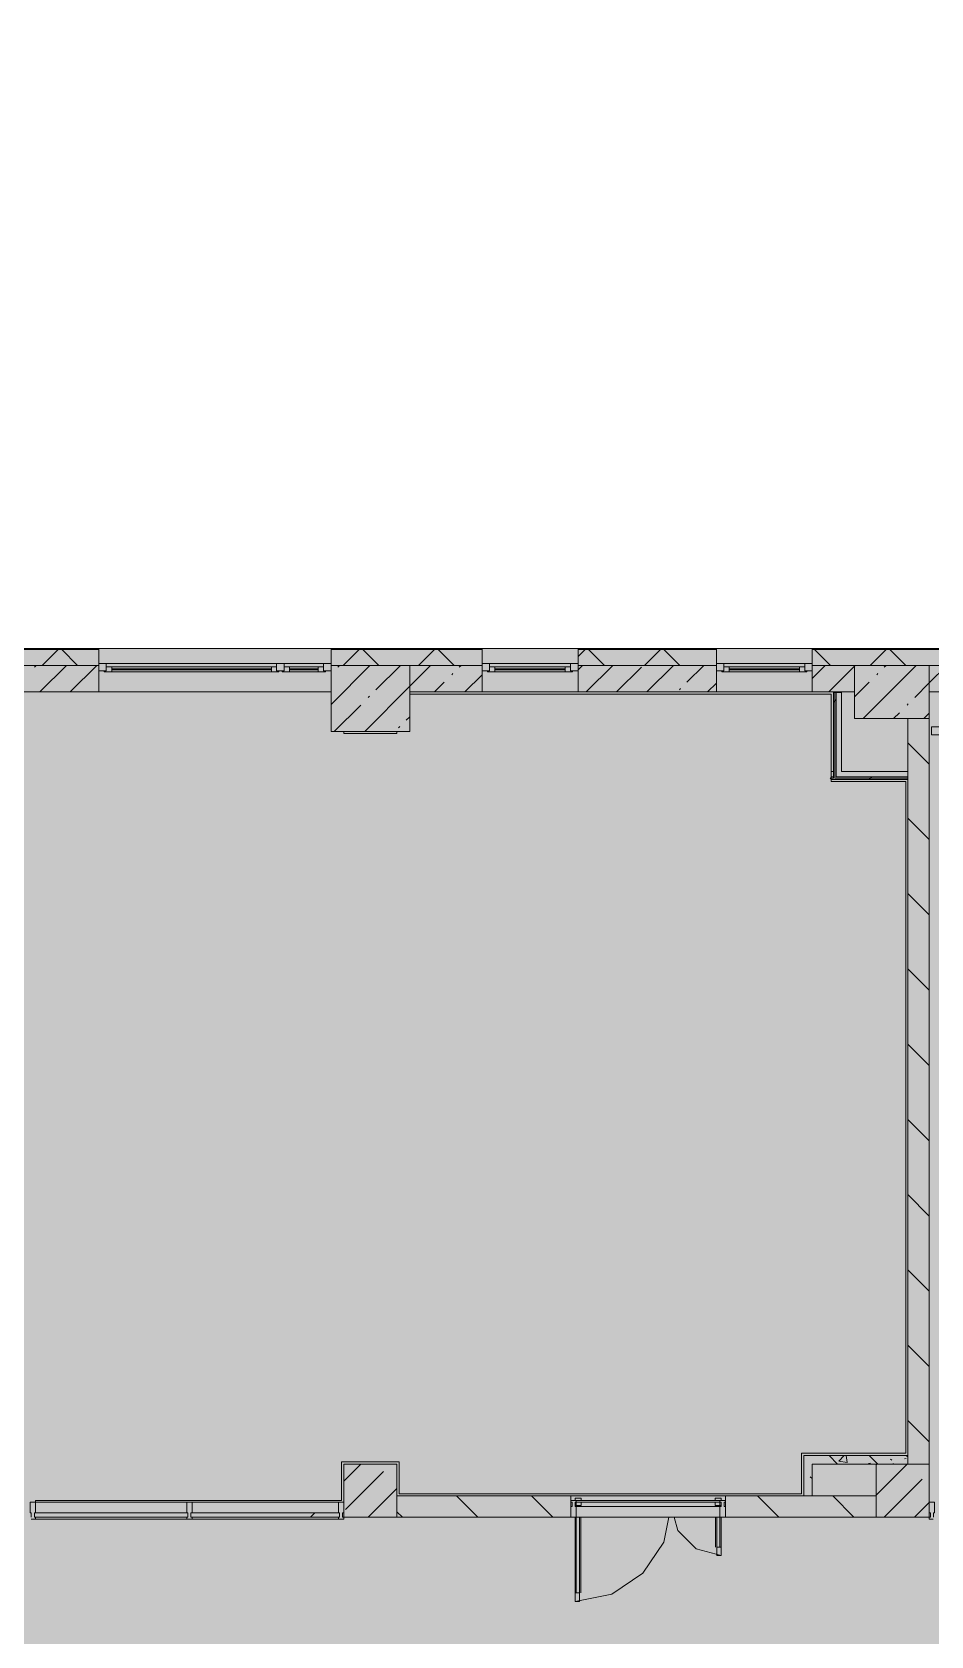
# Model space of a CAD drawing. Header units: millimetres. Extents: x -3817 to 677485, y -22715 to 103890.
# Drawn here: x 17789.2 to 17855.7, y -19507.1 to -19388.5 of the extents above; entities that cross this region are included whole.
import ezdxf

# ---------------------------------------------------------------- set-up
doc = ezdxf.new("R2010")
doc.units = ezdxf.units.MM
doc.layers.add('PDF _Геометрия', color=7, linetype='Continuous', true_color=0x1d1d1d)
doc.layers.add('PDF _Сплошная заливка', color=7, linetype='Continuous', true_color=0xffffff)

msp = doc.modelspace()

# ---------------------------------------------------------------- hatches: boundary and pattern name
at = {"layer": 'PDF _Сплошная заливка', "true_color": 0xd9d9d9, "transparency": 33554559}
for points in [[(17936.19, -19605.9), (17967.27, -19605.9), (17967.27, -19434.13), (17715.86, -19434.13), (17715.86, -19388.54), (17649.34, -19388.54), (17649.34, -19558.6), (17683.53, -19558.6), (17683.53, -19605.9), (17932.54, -19605.9)], [(17846.27, -19496.79), (17846.89, -19496.79), (17846.89, -19493.8), (17846.27, -19493.8), (17846.27, -19496.32)], [(17812.25, -19498.36), (17816.19, -19498.36), (17816.19, -19494.43), (17812.25, -19494.43), (17812.25, -19496.32)], [(17804.73, -19498.36), (17811.94, -19498.36), (17811.94, -19498.05), (17800.95, -19498.05), (17800.95, -19498.36)]]:
    msp.add_hatch(color=254, dxfattribs=at).paths.add_polyline_path(points)
h = msp.add_hatch(color=254, dxfattribs=at)
h.paths.add_polyline_path([(17967.21, -19435.37), (17967.21, -19434.19), (17927.21, -19434.19), (17927.21, -19435.37), (17966.02, -19435.37)], flags=0)
h.paths.add_polyline_path([(17899.67, -19435.37), (17902.41, -19435.37), (17902.41, -19434.19), (17891.39, -19434.19), (17891.39, -19435.37), (17895.32, -19435.37)], flags=0)
h.paths.add_polyline_path([(17909.49, -19435.37), (17920.12, -19435.37), (17920.12, -19434.19), (17909.49, -19434.19)], flags=0)
h.paths.add_polyline_path([(17822.49, -19435.37), (17822.49, -19434.19), (17811.31, -19434.19), (17811.31, -19435.37), (17819.34, -19435.37)], flags=0)
h.paths.add_polyline_path([(17848.55, -19435.37), (17857.13, -19435.37), (17857.13, -19434.19), (17846.9, -19434.19), (17846.9, -19435.37)], flags=0)
h.paths.add_polyline_path([(17829.58, -19435.37), (17839.81, -19435.37), (17839.81, -19434.19), (17829.58, -19434.19), (17829.58, -19434.69)], flags=0)
h.paths.add_polyline_path([(17790.12, -19435.37), (17794.14, -19435.37), (17794.14, -19434.19), (17784.69, -19434.19), (17784.69, -19435.37)], flags=0)
h.paths.add_polyline_path([(17873.28, -19435.37), (17873.28, -19434.19), (17864.22, -19434.19), (17864.22, -19435.37)], flags=0)
h.paths.add_polyline_path([(17777.61, -19435.37), (17777.61, -19434.19), (17741.86, -19434.19), (17741.86, -19435.37), (17775.52, -19435.37)], flags=0)
h.paths.add_polyline_path([(17715.88, -19435.37), (17715.83, -19434.19), (17713.91, -19434.19), (17713.91, -19435.37), (17715.86, -19435.37)], flags=0)
h = msp.add_hatch(color=254, dxfattribs=at)
h.paths.add_polyline_path([(17899.67, -19437.34), (17902.41, -19437.34), (17902.41, -19435.37), (17895.32, -19435.37), (17895.32, -19437.34), (17896.9, -19437.34)], flags=0)
h.paths.add_polyline_path([(17935.55, -19437.34), (17935.55, -19435.37), (17932.72, -19435.37), (17932.72, -19437.34)], flags=0)
h.paths.add_polyline_path([(17909.49, -19437.34), (17920.12, -19437.34), (17920.12, -19435.37), (17909.49, -19435.37)], flags=0)
h.paths.add_polyline_path([(17856.54, -19437.34), (17857.13, -19437.34), (17857.13, -19435.37), (17855.56, -19435.37), (17855.56, -19437.34), (17855.85, -19437.34)], flags=0)
h.paths.add_polyline_path([(17839.81, -19437.34), (17839.81, -19435.37), (17829.58, -19435.37), (17829.58, -19437.34), (17833.94, -19437.34)], flags=0)
h.paths.add_polyline_path([(17822.49, -19437.34), (17822.49, -19435.37), (17817.13, -19435.37), (17817.13, -19437.34), (17819.34, -19437.34)], flags=0)
h.paths.add_polyline_path([(17846.9, -19437.34), (17850.04, -19437.34), (17850.04, -19435.37), (17846.9, -19435.37)], flags=0)
h.paths.add_polyline_path([(17864.22, -19437.34), (17873.28, -19437.34), (17873.28, -19435.37), (17864.22, -19435.37)], flags=0)
h.paths.add_polyline_path([(17794.14, -19437.34), (17794.14, -19435.37), (17784.69, -19435.37), (17784.69, -19437.34), (17790.12, -19437.34)], flags=0)
h.paths.add_polyline_path([(17777.61, -19437.34), (17777.61, -19435.37), (17774.85, -19435.37), (17774.85, -19437.34), (17777.51, -19437.34)], flags=0)
at = {"layer": 'PDF _Сплошная заливка', "true_color": 0xcfcfcf, "transparency": 33554559}
h = msp.add_hatch(color=254, dxfattribs=at)
h.paths.add_polyline_path([(17848.31, -19443.61), (17848.47, -19443.61), (17848.47, -19443.22), (17848.31, -19443.22), (17848.31, -19443.49)], flags=0)
h.paths.add_polyline_path([(17853.98, -19443.61), (17853.98, -19443.22), (17848.67, -19443.22), (17848.67, -19443.61)], flags=0)
at = {"layer": 'PDF _Сплошная заливка', "true_color": 0xd9d9d9, "transparency": 33554559}
h = msp.add_hatch(color=254, dxfattribs=at)
h.paths.add_polyline_path([(17840.48, -19498.36), (17851.62, -19498.36), (17851.62, -19496.79), (17840.48, -19496.79)], flags=0)
h.paths.add_polyline_path([(17829.06, -19498.36), (17829.06, -19496.79), (17816.19, -19496.79), (17816.19, -19498.36), (17819.34, -19498.36)], flags=0)
at = {"layer": 'PDF _Сплошная заливка', "true_color": 0xcdcdcd, "transparency": 33554559}
msp.add_hatch(color=254, dxfattribs=at).paths.add_polyline_path([(17839.85, -19501.2), (17840.16, -19501.2), (17840.08, -19498.36), (17839.85, -19498.36), (17839.85, -19500.72)])

# ---------------------------------------------------------------- linework, layer by layer
at = {"layer": 'PDF _Геометрия', "color": 7, "lineweight": 9}
msp.add_lwpolyline([(17967.27, -19434.13), (17927.21, -19434.13), (17920.12, -19434.13), (17909.49, -19434.13), (17902.41, -19434.13), (17891.39, -19434.13), (17873.28, -19434.13), (17864.22, -19434.13), (17857.13, -19434.13), (17846.9, -19434.13), (17839.81, -19434.13), (17829.58, -19434.13), (17822.49, -19434.13), (17811.31, -19434.13), (17794.14, -19434.13), (17784.69, -19434.13), (17777.61, -19434.13), (17741.86, -19434.13)], dxfattribs=at)
at = {"layer": 'PDF _Геометрия', "color": 8, "lineweight": 9, "true_color": 0x737373}
for points in [[(17774.85, -19440.36), (17774.85, -19440.45), (17777.02, -19440.45), (17777.51, -19440.45), (17777.61, -19440.45), (17777.61, -19437.34), (17784.69, -19437.34), (17784.69, -19435.37), (17784.69, -19434.13), (17784.69, -19435.37), (17794.14, -19435.37), (17784.69, -19435.37), (17784.69, -19437.34), (17794.14, -19437.34), (17794.14, -19435.37), (17794.14, -19434.13), (17794.14, -19435.37), (17794.14, -19437.34), (17811.31, -19437.34)], [(17794.14, -19434.17), (17784.69, -19434.17)], [(17794.14, -19434.19), (17784.69, -19434.19)], [(17789.95, -19435.37), (17791.13, -19434.19)], [(17792.57, -19435.37), (17791.39, -19434.19)], [(17817.13, -19437.34), (17822.49, -19437.34), (17822.49, -19435.37), (17811.31, -19435.37), (17811.31, -19434.13), (17811.31, -19435.37), (17822.49, -19435.37), (17822.49, -19434.13), (17822.49, -19435.37), (17822.49, -19437.34), (17829.58, -19437.34), (17829.58, -19435.37), (17829.58, -19434.13), (17829.58, -19435.37), (17839.81, -19435.37), (17839.81, -19437.34), (17829.58, -19437.34), (17829.58, -19435.37), (17839.81, -19435.37), (17839.81, -19434.13), (17839.81, -19435.37), (17839.81, -19437.34), (17846.9, -19437.34), (17846.9, -19435.37), (17846.9, -19434.13), (17846.9, -19435.37), (17846.9, -19437.34), (17850.04, -19437.34)], [(17822.49, -19434.17), (17811.31, -19434.17)], [(17822.49, -19434.19), (17811.31, -19434.19)], [(17812.22, -19435.37), (17813.4, -19434.19)], [(17814.84, -19435.37), (17813.66, -19434.19)], [(17817.78, -19435.37), (17818.97, -19434.19)], [(17820.41, -19435.37), (17819.23, -19434.19)], [(17839.81, -19434.17), (17829.58, -19434.17)], [(17829.58, -19434.72), (17830.1, -19434.19)], [(17839.81, -19434.19), (17829.58, -19434.19)], [(17831.55, -19435.37), (17830.36, -19434.19)], [(17834.49, -19435.37), (17835.67, -19434.19)], [(17837.11, -19435.37), (17835.93, -19434.19)], [(17857.13, -19434.17), (17846.9, -19434.17)], [(17857.13, -19434.19), (17846.9, -19434.19)], [(17848.25, -19435.37), (17847.07, -19434.19)], [(17851.19, -19435.37), (17852.37, -19434.19)], [(17853.82, -19435.37), (17852.63, -19434.19)], [(17853.98, -19493.8), (17853.98, -19494.43), (17855.56, -19494.43), (17855.56, -19437.34), (17856.54, -19437.34), (17856.54, -19439.92), (17855.72, -19439.92), (17855.72, -19440.51), (17857.13, -19440.51), (17857.13, -19440.41), (17857.13, -19439.92), (17857.13, -19437.34), (17857.13, -19437.34), (17864.22, -19437.34), (17864.22, -19435.37), (17864.22, -19434.13), (17864.22, -19435.37), (17873.28, -19435.37), (17873.28, -19434.13), (17873.28, -19435.37), (17873.28, -19437.34), (17891.39, -19437.34)], [(17789.37, -19435.5), (17789.5, -19435.37)], [(17789.77, -19437.34), (17791.74, -19435.37)], [(17792.02, -19437.34), (17793.99, -19435.37)], [(17811.31, -19435.23), (17794.14, -19435.23)], [(17794.14, -19435.78), (17794.69, -19435.78)], [(17807.45, -19435.86), (17794.54, -19435.86)], [(17794.69, -19435.23), (17810.76, -19435.23)], [(17795.09, -19435.86), (17795.09, -19435.47)], [(17795.09, -19435.63), (17806.9, -19435.63)], [(17806.9, -19435.71), (17795.09, -19435.71)], [(17806.9, -19435.86), (17806.9, -19435.47)], [(17810.91, -19435.86), (17807.69, -19435.86)], [(17808.24, -19435.86), (17808.24, -19435.47)], [(17808.24, -19435.63), (17810.36, -19435.63)], [(17810.36, -19435.71), (17808.24, -19435.71)], [(17810.36, -19435.86), (17810.36, -19435.47)], [(17810.76, -19435.78), (17811.31, -19435.78)], [(17811.31, -19438.26), (17814.19, -19435.37)], [(17811.82, -19435.5), (17811.92, -19435.41)], [(17813.8, -19440.26), (17817.13, -19436.92), (17818.68, -19435.37)], [(17814.63, -19437.18), (17816.44, -19435.37)], [(17820.24, -19436.06), (17820.33, -19435.97)], [(17820.8, -19435.5), (17820.93, -19435.37)], [(17821.2, -19437.34), (17822.49, -19436.06)], [(17829.58, -19435.23), (17822.49, -19435.23)], [(17822.49, -19435.78), (17823.04, -19435.78)], [(17829.18, -19435.86), (17822.88, -19435.86)], [(17823.43, -19435.86), (17823.43, -19435.47)], [(17823.43, -19435.63), (17828.63, -19435.63)], [(17828.63, -19435.71), (17823.43, -19435.71)], [(17828.63, -19435.86), (17828.63, -19435.47)], [(17829.03, -19435.78), (17829.58, -19435.78)], [(17829.58, -19435.7), (17829.91, -19435.37)], [(17830.18, -19437.34), (17832.15, -19435.37)], [(17832.43, -19437.34), (17834.27, -19435.5)], [(17834.67, -19437.34), (17836.64, -19435.37)], [(17837.64, -19436.62), (17838.89, -19435.37)], [(17846.9, -19435.23), (17839.81, -19435.23)], [(17839.81, -19435.78), (17840.36, -19435.78)], [(17846.5, -19435.86), (17840.21, -19435.86)], [(17840.76, -19435.86), (17840.76, -19435.47)], [(17840.76, -19435.63), (17845.95, -19435.63)], [(17845.95, -19435.71), (17840.76, -19435.71)], [(17845.95, -19435.86), (17845.95, -19435.47)], [(17846.35, -19435.78), (17846.9, -19435.78)], [(17846.9, -19436.34), (17847.87, -19435.37)], [(17848.14, -19437.34), (17850.04, -19435.44), (17850.11, -19435.37)], [(17850.66, -19439.31), (17854.6, -19435.37)], [(17851.67, -19436.06), (17851.76, -19435.97)], [(17852.23, -19435.5), (17852.36, -19435.37)], [(17854.48, -19437.74), (17855.56, -19436.66), (17856.85, -19435.37)], [(17818.96, -19437.34), (17819.68, -19436.62)], [(17837.08, -19437.18), (17837.17, -19437.09)], [(17839.16, -19437.34), (17839.81, -19436.69)], [(17850.04, -19437.69), (17851.11, -19436.62)], [(17811.55, -19440.26), (17813.51, -19438.31)], [(17814.07, -19437.74), (17814.16, -19437.65)], [(17848.47, -19438.1), (17848.57, -19438), (17848.67, -19437.9)], [(17853.98, -19443.71), (17848.57, -19443.71), (17848.57, -19443.61), (17848.57, -19443.22), (17848.57, -19437.37)], [(17853.98, -19443.61), (17848.67, -19443.61), (17848.67, -19443.22), (17848.67, -19437.37)], [(17853.92, -19438.31), (17854.01, -19438.21)], [(17816.87, -19439.43), (17817.13, -19439.17)], [(17853.98, -19439.31), (17853.98, -19493.8), (17846.89, -19493.8), (17846.27, -19493.8), (17846.27, -19496.79), (17846.89, -19496.79), (17846.89, -19494.43), (17853.98, -19494.43)], [(17852.91, -19439.31), (17853.35, -19438.87)], [(17855.15, -19439.31), (17855.56, -19438.91)], [(17816.31, -19439.99), (17816.41, -19439.9)], [(17855.56, -19442.68), (17853.98, -19441.11)], [(17848.33, -19443.81), (17848.27, -19443.75), (17848.22, -19443.7)], [(17848.31, -19443.61), (17848.47, -19443.61), (17848.47, -19443.71), (17848.31, -19443.71)], [(17848.47, -19443.61), (17848.47, -19443.22)], [(17851.11, -19443.81), (17851.21, -19443.71), (17851.31, -19443.61)], [(17855.56, -19448.25), (17853.98, -19446.68)], [(17855.56, -19453.82), (17853.98, -19452.24)], [(17855.56, -19459.39), (17853.98, -19457.81)], [(17855.56, -19464.95), (17853.98, -19463.38)], [(17855.56, -19470.52), (17853.98, -19468.95)], [(17855.56, -19476.09), (17853.98, -19474.51)], [(17855.56, -19481.66), (17853.98, -19480.08)], [(17855.56, -19487.22), (17853.98, -19485.65)], [(17855.56, -19492.79), (17853.98, -19491.22)], [(17812.25, -19495.69), (17813.51, -19494.43)], [(17812.38, -19497.8), (17815.19, -19494.99)], [(17815.75, -19494.43), (17815.75, -19494.43)], [(17851.62, -19496.73), (17853.92, -19494.43)], [(17851.62, -19494.48), (17851.67, -19494.43)], [(17814.06, -19498.36), (17816.19, -19496.24)], [(17852.23, -19498.36), (17855.04, -19495.55)], [(17789.14, -19498.5), (17789.46, -19498.5), (17789.46, -19498.36), (17789.38, -19498.36), (17789.38, -19498.05), (17789.46, -19498.05), (17789.46, -19497.26), (17789.06, -19497.26), (17789.06, -19498.05), (17789.14, -19498.05), (17789.14, -19498.36)], [(17800.64, -19497.26), (17789.46, -19497.26)], [(17811.86, -19497.26), (17801.03, -19497.26)], [(17822.16, -19498.36), (17820.58, -19496.79)], [(17827.72, -19498.36), (17826.15, -19496.79)], [(17829.06, -19497.58), (17829.06, -19496.79), (17840.48, -19496.79), (17840.48, -19497.58)], [(17840.08, -19497.5), (17840.08, -19497.26), (17840.08, -19497.13), (17840.08, -19497.26), (17840.08, -19497.58), (17840.08, -19498.36), (17829.45, -19498.36), (17829.45, -19497.58), (17829.45, -19497.26), (17829.45, -19497.13), (17829.45, -19497.26), (17829.45, -19497.5)], [(17829.45, -19497.26), (17840.08, -19497.26), (17829.45, -19497.26)], [(17844.43, -19498.36), (17842.85, -19496.79)], [(17849.99, -19498.36), (17848.42, -19496.79)], [(17854.47, -19498.36), (17855.56, -19497.28)], [(17855.87, -19498.36), (17855.87, -19498.05), (17855.95, -19498.05), (17855.95, -19497.26), (17855.56, -19497.26), (17855.56, -19498.05), (17855.64, -19498.05), (17855.64, -19498.36), (17855.56, -19498.36), (17855.56, -19498.5), (17855.85, -19498.5)], [(17789.46, -19498.36), (17789.46, -19498.5), (17789.46, -19498.36)], [(17800.64, -19498.36), (17789.46, -19498.36)], [(17800.64, -19498.36), (17800.64, -19498.5), (17800.64, -19498.36)], [(17801.03, -19498.36), (17801.03, -19498.5), (17801.03, -19498.36)], [(17811.86, -19498.36), (17801.03, -19498.36)], [(17809.83, -19498.33), (17810.11, -19498.05)], [(17811.86, -19498.36), (17811.86, -19498.5), (17811.86, -19498.36)], [(17816.59, -19498.36), (17816.19, -19497.96)], [(17829.37, -19498.36), (17829.06, -19498.36)], [(17840.48, -19498.36), (17840.16, -19498.36)]]:
    msp.add_lwpolyline(points, dxfattribs=at)
for points in [[(17857.13, -19435.37), (17857.13, -19434.13), (17857.13, -19435.37), (17857.13, -19437.34), (17857.13, -19435.37), (17846.9, -19435.37)], [(17794.69, -19435.23), (17794.69, -19435.78), (17794.14, -19435.78), (17794.14, -19435.23)], [(17794.54, -19435.86), (17807.45, -19435.86), (17807.45, -19435.78), (17807.29, -19435.78), (17807.29, -19435.47), (17794.69, -19435.47), (17794.69, -19435.78), (17794.54, -19435.78)], [(17807.84, -19435.23), (17807.84, -19435.78), (17807.29, -19435.78), (17807.29, -19435.23)], [(17807.84, -19435.78), (17807.29, -19435.78)], [(17807.69, -19435.86), (17810.91, -19435.86), (17810.91, -19435.78), (17810.76, -19435.78), (17810.76, -19435.47), (17807.84, -19435.47), (17807.84, -19435.78), (17807.69, -19435.78)], [(17811.31, -19435.23), (17811.31, -19435.78), (17810.76, -19435.78), (17810.76, -19435.23)], [(17817.13, -19435.37), (17811.31, -19435.37), (17811.31, -19440.26), (17817.13, -19440.26)], [(17823.04, -19435.23), (17823.04, -19435.78), (17822.49, -19435.78), (17822.49, -19435.23)], [(17822.88, -19435.86), (17829.18, -19435.86), (17829.18, -19435.78), (17829.03, -19435.78), (17829.03, -19435.47), (17823.04, -19435.47), (17823.04, -19435.78), (17822.88, -19435.78)], [(17829.58, -19435.23), (17829.58, -19435.78), (17829.03, -19435.78), (17829.03, -19435.23)], [(17840.36, -19435.23), (17840.36, -19435.78), (17839.81, -19435.78), (17839.81, -19435.23)], [(17840.21, -19435.86), (17846.5, -19435.86), (17846.5, -19435.78), (17846.35, -19435.78), (17846.35, -19435.47), (17840.36, -19435.47), (17840.36, -19435.78), (17840.21, -19435.78)], [(17846.9, -19435.23), (17846.9, -19435.78), (17846.35, -19435.78), (17846.35, -19435.23)], [(17855.56, -19435.37), (17850.04, -19435.37), (17850.04, -19439.31), (17855.56, -19439.31)], [(17848.47, -19443.22), (17848.31, -19443.22), (17848.31, -19443.81), (17853.98, -19443.81), (17853.98, -19443.22), (17849.06, -19443.22), (17849.06, -19437.37), (17848.47, -19437.37)], [(17816.19, -19498.36), (17816.19, -19494.43), (17812.25, -19494.43), (17812.25, -19498.36)], [(17855.56, -19498.36), (17855.56, -19494.43), (17853.98, -19494.43), (17851.62, -19494.43), (17851.62, -19496.79), (17851.62, -19498.36)], [(17789.46, -19497.26), (17800.64, -19497.26), (17800.64, -19498.05), (17789.46, -19498.05)], [(17801.03, -19498.36), (17800.95, -19498.36), (17800.95, -19498.05), (17801.03, -19498.05), (17801.03, -19497.26), (17800.64, -19497.26), (17800.64, -19498.05), (17800.72, -19498.05), (17800.72, -19498.36), (17800.64, -19498.36), (17800.64, -19498.5), (17801.03, -19498.5)], [(17801.03, -19497.26), (17811.86, -19497.26), (17811.86, -19498.05), (17801.03, -19498.05)], [(17812.25, -19498.36), (17812.17, -19498.36), (17812.17, -19498.05), (17812.25, -19498.05), (17812.25, -19497.26), (17811.86, -19497.26), (17811.86, -19498.05), (17811.94, -19498.05), (17811.94, -19498.36), (17811.86, -19498.36), (17811.86, -19498.5), (17812.25, -19498.5)], [(17816.19, -19498.36), (17829.06, -19498.36), (17829.06, -19496.79), (17816.19, -19496.79)], [(17829.37, -19497.26), (17829.45, -19497.26), (17829.45, -19497.13), (17829.06, -19497.13), (17829.06, -19497.26), (17829.14, -19497.26), (17829.14, -19497.58), (17829.06, -19497.58), (17829.06, -19498.36), (17829.45, -19498.36), (17829.45, -19497.58), (17829.37, -19497.58)], [(17829.45, -19497.13), (17840.08, -19497.13)], [(17829.45, -19497.58), (17840.08, -19497.58)], [(17840.4, -19497.58), (17840.4, -19497.26), (17840.48, -19497.26), (17840.48, -19497.13), (17840.08, -19497.13), (17840.08, -19497.26), (17840.16, -19497.26), (17840.16, -19497.58), (17840.08, -19497.58), (17840.08, -19498.36), (17840.48, -19498.36), (17840.48, -19497.58)], [(17851.62, -19496.79), (17840.48, -19496.79), (17840.48, -19498.36), (17851.62, -19498.36)], [(17789.38, -19498.36), (17800.72, -19498.36), (17800.72, -19498.05), (17789.38, -19498.05)], [(17789.46, -19498.5), (17800.64, -19498.5)], [(17800.95, -19498.36), (17811.94, -19498.36), (17811.94, -19498.05), (17800.95, -19498.05)], [(17801.03, -19498.5), (17811.86, -19498.5)], [(17829.69, -19498.36), (17839.85, -19498.36)]]:
    msp.add_lwpolyline(points, close=True, dxfattribs=at)
at = {"layer": 'PDF _Геометрия', "color": 9, "lineweight": 9, "true_color": 0xb7b7b7}
for points in [[(17811.31, -19437.34), (17777.61, -19437.34)], [(17848.55, -19437.34), (17819.34, -19437.34)], [(17855.56, -19437.34), (17855.56, -19498.36), (17855.64, -19498.36), (17855.56, -19498.36)], [(17829.37, -19497.13), (17829.37, -19496.95), (17829.81, -19496.95), (17829.81, -19497.13)], [(17829.81, -19497.26), (17829.81, -19497.5), (17829.37, -19497.5), (17829.37, -19497.26)], [(17840.16, -19497.13), (17840.16, -19496.95), (17839.73, -19496.95), (17839.73, -19497.13)], [(17839.73, -19497.26), (17839.73, -19497.5), (17840.16, -19497.5), (17840.16, -19497.26)], [(17829.69, -19498.36), (17829.69, -19504.59), (17829.37, -19504.59), (17829.37, -19498.36), (17829.37, -19504.59), (17829.37, -19498.36), (17812.17, -19498.36)], [(17839.85, -19498.36), (17829.69, -19498.36), (17829.69, -19504.59), (17829.37, -19504.59), (17832.09, -19504.05), (17834.38, -19502.51), (17835.92, -19500.21), (17836.29, -19498.36)], [(17829.45, -19503.96), (17829.45, -19498.36)], [(17829.8, -19503.96), (17829.8, -19498.36)], [(17855.64, -19498.36), (17840.16, -19498.36), (17840.16, -19501.2), (17839.85, -19501.2), (17839.85, -19498.36), (17839.85, -19501.2), (17840.16, -19501.2), (17840.16, -19498.36), (17840.16, -19501.2), (17838.31, -19500.7), (17836.96, -19499.35), (17836.69, -19498.36)], [(17839.74, -19500.57), (17839.74, -19498.36)], [(17840.08, -19500.57), (17840.08, -19498.36)], [(17840.16, -19500.57), (17839.85, -19500.57)], [(17829.37, -19503.96), (17829.69, -19503.96)]]:
    msp.add_lwpolyline(points, dxfattribs=at)
for points in [[(17817.13, -19437.5), (17832.56, -19437.5), (17848.3, -19437.5), (17848.3, -19443.97), (17853.82, -19443.97), (17853.82, -19493.63), (17846.1, -19493.63), (17846.1, -19496.63), (17816.34, -19496.63), (17816.34, -19494.27), (17812.09, -19494.27), (17812.09, -19497.13), (17789.46, -19497.13), (17789.46, -19497.26), (17789.46, -19497.13), (17812.09, -19497.13), (17812.09, -19494.27), (17816.34, -19494.27), (17816.34, -19496.63), (17846.1, -19496.63), (17846.1, -19493.63), (17853.82, -19493.63), (17853.82, -19443.97), (17848.3, -19443.97), (17848.3, -19437.5), (17832.56, -19437.5)], [(17812.25, -19440.26), (17812.25, -19440.41), (17816.19, -19440.41), (17816.19, -19440.26), (17816.19, -19440.41), (17812.25, -19440.41)], [(17829.37, -19497.5), (17829.69, -19497.5)], [(17839.85, -19497.5), (17840.16, -19497.5)]]:
    msp.add_lwpolyline(points, close=True, dxfattribs=at)
at = {"layer": 'PDF _Геометрия', "color": 253, "lineweight": 9, "true_color": 0xa3a3a3}
for points in [[(17848.78, -19494.43), (17848.15, -19493.8)], [(17849.48, -19494.31), (17848.86, -19494.21), (17849.26, -19493.8)], [(17849.48, -19494.31), (17849.42, -19493.8)], [(17851.75, -19494.43), (17851.12, -19493.8)], [(17852.68, -19494.06), (17852.78, -19494.15)], [(17853.73, -19494.04), (17853.86, -19494.02)], [(17853.83, -19493.8), (17853.98, -19493.9)], [(17851.07, -19494.39), (17851.21, -19494.37)], [(17852.86, -19494.43), (17852.92, -19494.38)], [(17846.89, -19495.51), (17846.76, -19495.38)]]:
    msp.add_lwpolyline(points, dxfattribs=at)
at = {"layer": 'PDF _Сплошная заливка', "color": 254, "lineweight": 35, "true_color": 0xd9d9d9, "transparency": 33554559}
for points in [[(17817.13, -19440.26), (17817.13, -19435.37), (17811.31, -19440.26), (17811.31, -19435.37)], [(17855.56, -19439.31), (17855.56, -19435.37), (17850.04, -19439.31), (17850.04, -19435.37)], [(17848.57, -19443.61), (17848.55, -19437.37), (17848.55, -19443.61), (17848.47, -19437.37)], [(17848.67, -19443.61), (17848.67, -19437.37), (17848.57, -19443.61), (17848.57, -19437.37)], [(17855.56, -19494.43), (17855.5, -19439.31), (17853.98, -19494.43), (17853.98, -19439.31)], [(17848.31, -19443.81), (17853.98, -19443.81), (17848.55, -19443.72), (17853.98, -19443.71)], [(17848.57, -19443.71), (17853.98, -19443.71), (17848.67, -19443.61), (17853.98, -19443.61)], [(17853.98, -19494.43), (17853.98, -19493.8), (17846.89, -19494.43), (17846.89, -19493.8)], [(17855.56, -19498.36), (17855.56, -19494.43), (17851.62, -19498.36), (17851.62, -19494.43)], [(17789.38, -19498.36), (17800.72, -19498.36), (17789.38, -19498.05), (17800.72, -19498.05)]]:
    msp.add_solid(points, dxfattribs=at)
at = {"layer": 'PDF _Сплошная заливка', "color": 254, "lineweight": 35, "true_color": 0xcfcfcf, "transparency": 33554559}
msp.add_solid([(17849.06, -19443.22), (17849.06, -19437.37), (17848.67, -19443.22), (17848.67, -19437.37)], dxfattribs=at)
at = {"layer": 'PDF _Сплошная заливка', "color": 254, "lineweight": 35, "true_color": 0xcdcdcd, "transparency": 33554559}
msp.add_solid([(17829.37, -19504.59), (17829.69, -19504.59), (17829.37, -19498.36), (17829.69, -19498.36)], dxfattribs=at)

doc.saveas('drawing.dxf')
